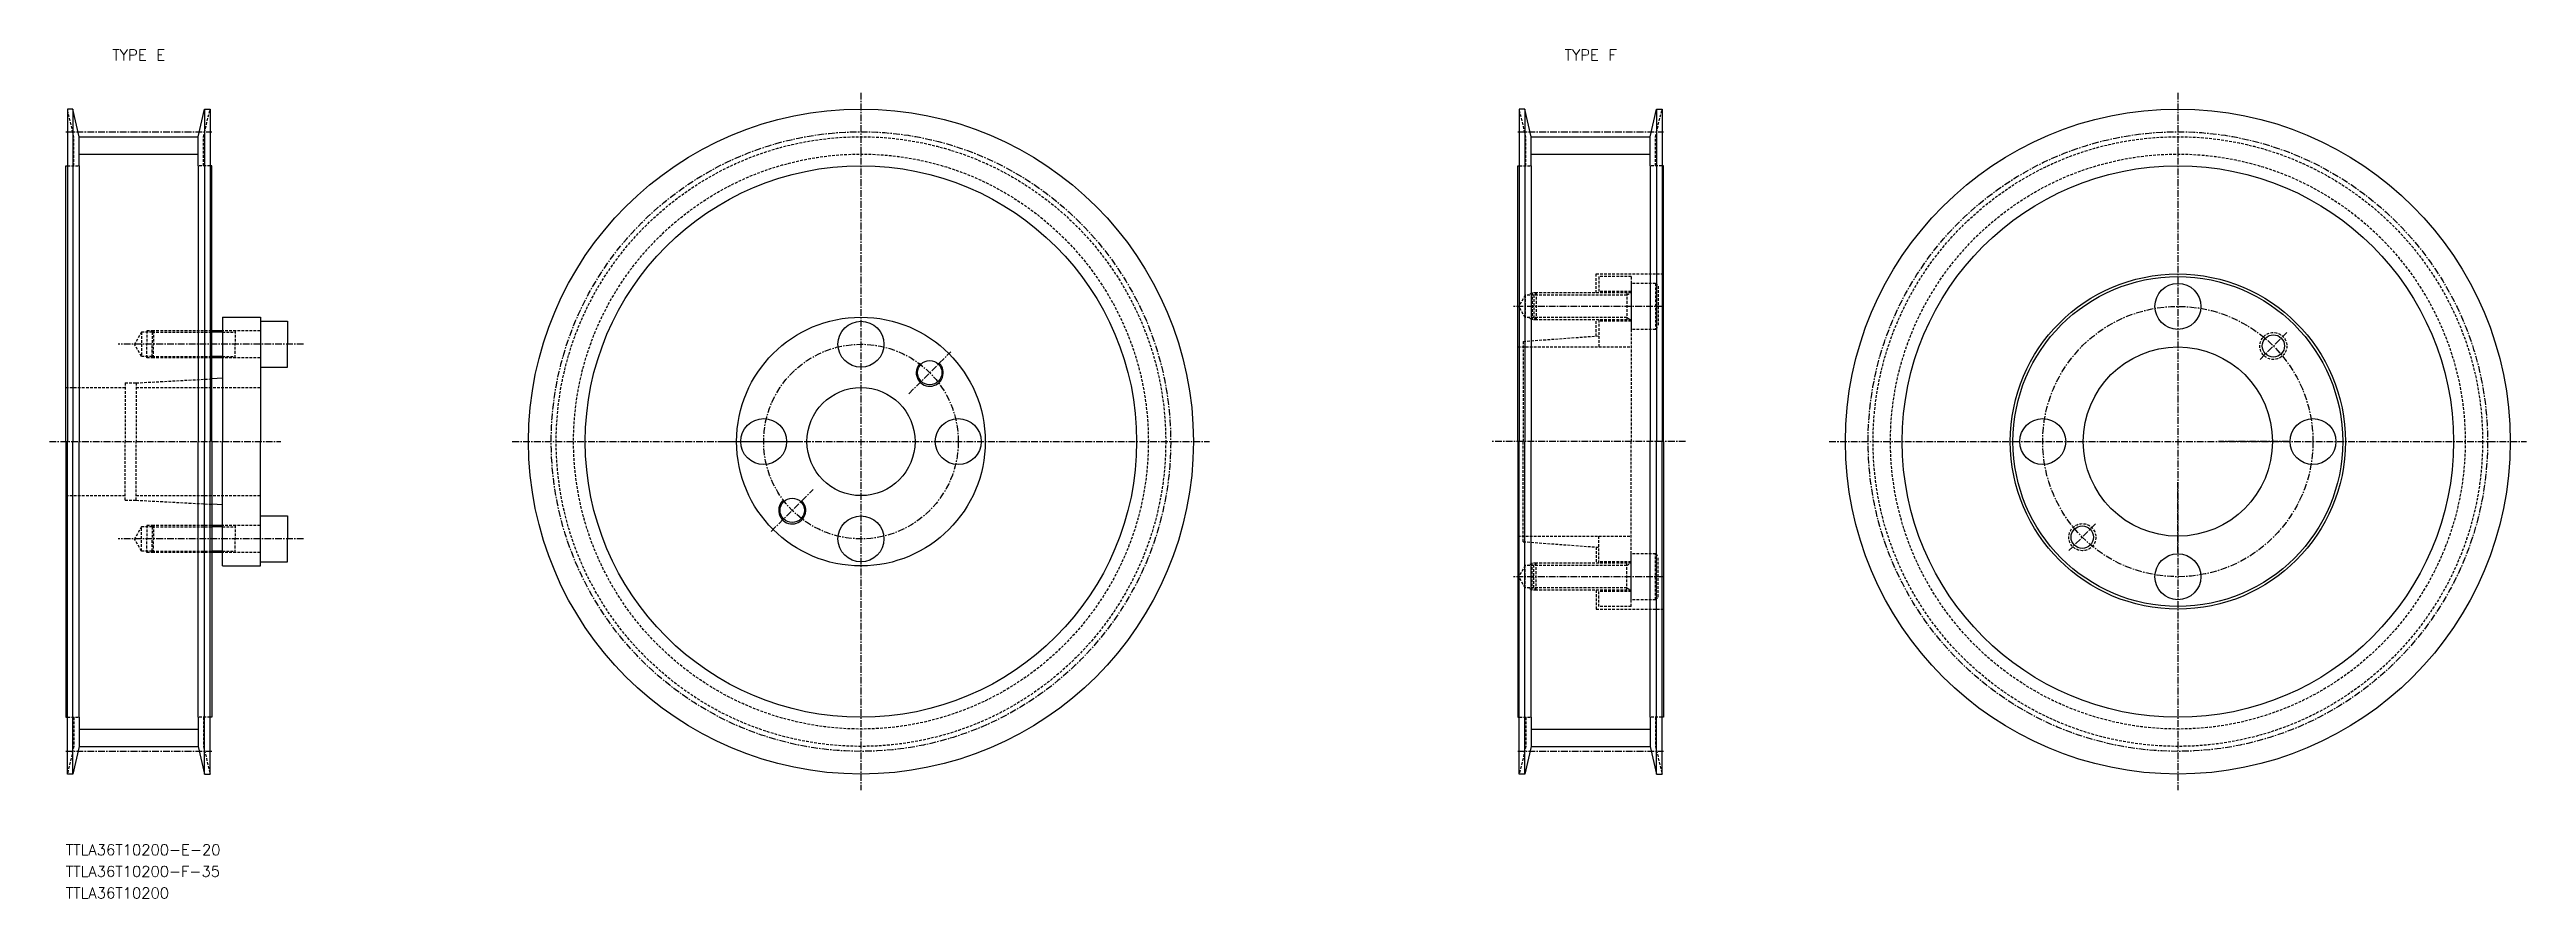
# Model space of a CAD drawing. Extents: x 6763 to 7221, y 28177 to 28334.
import ezdxf
from ezdxf.enums import TextEntityAlignment as Align

# ---------------------------------------------------------------- set-up
doc = ezdxf.new("R2010")
doc.units = 0
doc.linetypes.add('CENTER', pattern=[2, 1.25, -0.25, 0.25, -0.25])
doc.linetypes.add('DASHED', pattern=[0.75, 0.5, -0.25])
doc.layers.get('0').update_dxf_attribs({"linetype": 'CONTINUOUS'})
doc.layers.add('CENTER', color=1, linetype='CENTER')
doc.styles.add('MISUMI', font='txt.shx')

msp = doc.modelspace()

# ---------------------------------------------------------------- linework, layer by layer
at = {"color": 7, "linetype": 'CONTINUOUS'}
for p, q in [((6766.27, 28323.31), (6766.27, 28261.81)), ((6767.27, 28323.31), (6766.27, 28323.31)), ((6767.27, 28323.31), (6767.27, 28261.81)), ((6768.47, 28318.19), (6767.27, 28323.31)), ((6790.47, 28318.19), (6791.67, 28323.31)), ((6791.67, 28323.31), (6791.67, 28261.81)), ((6791.67, 28323.31), (6792.67, 28323.31)), ((6792.67, 28323.31), (6792.67, 28261.81)), ((7034.89, 28323.31), (7034.89, 28261.81)), ((7035.89, 28323.31), (7034.89, 28323.31)), ((7035.89, 28323.31), (7035.89, 28261.81)), ((7037.09, 28318.19), (7035.89, 28323.31)), ((7059.09, 28318.19), (7060.29, 28323.31)), ((7060.29, 28323.31), (7060.29, 28261.81)), ((7060.29, 28323.31), (7061.29, 28323.31)), ((7061.29, 28323.31), (7061.29, 28261.81)), ((6768.47, 28318.19), (6790.47, 28318.19)), ((6768.47, 28312.81), (6768.47, 28318.19)), ((6790.47, 28312.81), (6790.47, 28318.19)), ((7037.09, 28318.19), (7059.09, 28318.19)), ((7037.09, 28312.81), (7037.09, 28318.19)), ((7059.09, 28312.81), (7059.09, 28318.19)), ((6765.97, 28261.81), (6765.97, 28312.81)), ((6765.97, 28312.81), (6766.27, 28312.81)), ((6768.47, 28312.81), (6768.47, 28261.81)), ((6790.47, 28312.81), (6790.47, 28261.81)), ((6792.97, 28312.81), (6792.67, 28312.81)), ((6792.97, 28261.81), (6792.97, 28312.81)), ((7034.59, 28261.81), (7034.59, 28312.81)), ((7034.59, 28312.81), (7034.89, 28312.81)), ((7037.09, 28312.81), (7037.09, 28261.81)), ((7059.09, 28312.81), (7059.09, 28261.81)), ((7061.59, 28312.81), (7061.29, 28312.81)), ((7061.59, 28261.81), (7061.59, 28312.81)), ((6794.97, 28284.81), (6801.97, 28284.81)), ((6794.97, 28284.81), (6794.97, 28282.31)), ((6801.97, 28284.81), (6801.97, 28284.06)), ((6801.97, 28284.06), (6801.97, 28275.56)), ((6801.97, 28284.06), (6806.97, 28284.06)), ((6806.97, 28284.06), (6806.97, 28279.81)), ((6794.97, 28282.31), (6792.97, 28282.31)), ((6794.97, 28282.31), (6794.97, 28277.31)), ((6806.97, 28275.56), (6806.97, 28279.81)), ((6794.97, 28277.31), (6792.97, 28277.31)), ((6794.97, 28277.31), (6794.97, 28273.51)), ((6801.97, 28275.56), (6801.97, 28261.81)), ((6801.97, 28275.56), (6806.97, 28275.56)), ((6794.97, 28273.51), (6792.97, 28273.4)), ((6794.97, 28273.51), (6794.97, 28261.81)), ((6765.97, 28261.81), (6765.97, 28210.81)), ((6766.27, 28200.31), (6766.27, 28261.81)), ((6767.27, 28200.31), (6767.27, 28261.81)), ((6768.47, 28210.81), (6768.47, 28261.81)), ((6790.47, 28210.81), (6790.47, 28261.81)), ((6791.67, 28200.31), (6791.67, 28261.81)), ((6792.67, 28200.31), (6792.67, 28261.81)), ((6792.97, 28261.81), (6792.97, 28210.81)), ((6794.97, 28250.11), (6794.97, 28261.81)), ((6801.97, 28248.06), (6801.97, 28261.81)), ((7034.59, 28261.81), (7034.59, 28210.81)), ((7034.89, 28200.31), (7034.89, 28261.81)), ((7035.89, 28200.31), (7035.89, 28261.81)), ((7037.09, 28210.81), (7037.09, 28261.81)), ((7059.09, 28210.81), (7059.09, 28261.81)), ((7060.29, 28200.31), (7060.29, 28261.81)), ((7061.29, 28200.31), (7061.29, 28261.81)), ((7061.59, 28261.81), (7061.59, 28210.81)), ((6794.97, 28250.11), (6792.97, 28250.22)), ((6794.97, 28246.31), (6792.97, 28246.31)), ((6794.97, 28246.31), (6794.97, 28250.11)), ((6794.97, 28241.31), (6794.97, 28246.31)), ((6801.97, 28239.56), (6801.97, 28248.06)), ((6801.97, 28248.06), (6806.97, 28248.06)), ((6806.97, 28248.06), (6806.97, 28243.81)), ((6806.97, 28239.56), (6806.97, 28243.81)), ((6794.97, 28241.31), (6792.97, 28241.31)), ((6794.97, 28238.81), (6794.97, 28241.31)), ((6794.97, 28238.81), (6801.97, 28238.81)), ((6801.97, 28239.56), (6806.97, 28239.56)), ((6801.97, 28238.81), (6801.97, 28239.56)), ((6765.97, 28210.81), (6766.27, 28210.81)), ((6768.47, 28210.81), (6768.47, 28205.44)), ((6790.47, 28210.81), (6790.47, 28205.44)), ((6792.97, 28210.81), (6792.67, 28210.81)), ((7034.59, 28210.81), (7034.89, 28210.81)), ((7037.09, 28210.81), (7037.09, 28205.44)), ((7059.09, 28210.81), (7059.09, 28205.44)), ((7061.59, 28210.81), (7061.29, 28210.81)), ((6768.47, 28205.44), (6767.27, 28200.31)), ((6768.47, 28205.44), (6790.47, 28205.44)), ((6790.47, 28205.44), (6791.67, 28200.31)), ((7037.09, 28205.44), (7035.89, 28200.31)), ((7037.09, 28205.44), (7059.09, 28205.44)), ((7059.09, 28205.44), (7060.29, 28200.31)), ((6767.27, 28200.31), (6766.27, 28200.31)), ((6791.67, 28200.31), (6792.67, 28200.31)), ((7035.89, 28200.31), (7034.89, 28200.31)), ((7060.29, 28200.31), (7061.29, 28200.31))]:
    msp.add_line(p, q, dxfattribs=at)
at = {"color": 3, "linetype": 'DASHED'}
for p, q in [((6767.47, 28318.19), (6766.27, 28323.31)), ((6791.47, 28318.19), (6792.67, 28323.31)), ((7036.09, 28318.19), (7034.89, 28323.31)), ((7060.09, 28318.19), (7061.29, 28323.31)), ((6767.47, 28312.81), (6767.47, 28318.19)), ((6791.47, 28312.81), (6791.47, 28318.19)), ((7036.09, 28312.81), (7036.09, 28318.19)), ((7060.09, 28312.81), (7060.09, 28318.19)), ((6766.27, 28312.81), (6768.47, 28312.81)), ((6792.67, 28312.81), (6790.47, 28312.81)), ((7034.89, 28312.81), (7037.09, 28312.81)), ((7061.29, 28312.81), (7059.09, 28312.81)), ((7049.09, 28292.81), (7061.59, 28292.81)), ((7049.09, 28289.31), (7049.09, 28292.81)), ((7055.59, 28292.31), (7049.59, 28292.31)), ((7049.59, 28292.31), (7049.59, 28289.31)), ((7055.59, 28292.31), (7055.59, 28261.81)), ((7036, 28288.88), (7034.81, 28286.81)), ((7037.59, 28288.88), (7036, 28288.88)), ((7036, 28288.88), (7036, 28284.74)), ((7037.24, 28289.31), (7036.49, 28288.88)), ((7038.02, 28289.31), (7037.24, 28289.31)), ((7037.24, 28289.31), (7037.24, 28284.31)), ((7038.02, 28289.31), (7037.59, 28288.88)), ((7054.79, 28288.88), (7037.59, 28288.88)), ((7037.59, 28288.88), (7037.59, 28284.74)), ((7055.59, 28289.31), (7038.02, 28289.31)), ((7038.02, 28289.31), (7038.02, 28284.31)), ((7055.59, 28289.56), (7049.59, 28289.56)), ((7054.79, 28289.31), (7054.79, 28284.31)), ((7054.79, 28288.88), (7055.54, 28289.31)), ((7060.09, 28291.06), (7055.59, 28291.06)), ((7055.59, 28291.06), (7055.59, 28282.56)), ((7060.09, 28291.06), (7060.09, 28282.56)), ((7060.09, 28291.06), (7060.59, 28290.56)), ((7060.59, 28290.56), (7060.59, 28283.06)), ((7036, 28284.74), (7034.81, 28286.81)), ((7037.59, 28284.74), (7036, 28284.74)), ((7037.24, 28284.31), (7036.49, 28284.74)), ((7038.02, 28284.31), (7037.24, 28284.31)), ((7054.79, 28284.74), (7037.59, 28284.74)), ((7038.02, 28284.31), (7037.59, 28284.74)), ((7055.59, 28284.31), (7038.02, 28284.31)), ((7049.09, 28281.32), (7049.09, 28284.31)), ((7049.59, 28284.31), (7049.59, 28279.31)), ((7055.59, 28284.06), (7049.59, 28284.06)), ((7054.79, 28284.74), (7055.54, 28284.31)), ((7060.09, 28282.56), (7060.59, 28283.06)), ((6779.97, 28282.06), (6778.67, 28279.81)), ((6779.97, 28277.56), (6778.67, 28279.81)), ((6779.97, 28282.06), (6779.97, 28277.56)), ((6781.97, 28282.06), (6779.97, 28282.06)), ((6780.97, 28282.31), (6780.97, 28279.81)), ((6782.22, 28282.31), (6780.97, 28282.31)), ((6780.97, 28277.31), (6780.97, 28279.81)), ((6782.22, 28282.31), (6781.97, 28282.06)), ((6781.97, 28282.06), (6781.97, 28279.81)), ((6781.97, 28282.06), (6792.97, 28282.06)), ((6781.97, 28277.56), (6781.97, 28279.81)), ((6782.22, 28282.31), (6782.22, 28279.81)), ((6792.97, 28282.31), (6782.22, 28282.31)), ((6782.22, 28277.31), (6782.22, 28279.81)), ((6801.97, 28282.31), (6794.97, 28282.31)), ((6794.97, 28282.06), (6797.3, 28282.06)), ((6797.3, 28282.31), (6797.3, 28279.81)), ((6797.3, 28277.31), (6797.3, 28279.81)), ((7034.59, 28279.31), (7055.59, 28279.31)), ((7035.59, 28280.34), (7049.59, 28281.36)), ((7035.59, 28280.34), (7035.59, 28261.81)), ((7060.09, 28282.56), (7055.59, 28282.56)), ((6781.97, 28277.56), (6779.97, 28277.56)), ((6782.22, 28277.31), (6780.97, 28277.31)), ((6781.97, 28277.56), (6792.97, 28277.56)), ((6782.22, 28277.31), (6781.97, 28277.56)), ((6792.97, 28277.31), (6782.22, 28277.31)), ((6794.97, 28277.56), (6797.3, 28277.56)), ((6801.97, 28277.31), (6794.97, 28277.31)), ((6765.97, 28271.81), (6776.97, 28271.81)), ((6776.97, 28272.66), (6776.97, 28261.81)), ((6776.97, 28272.66), (6778.97, 28272.66)), ((6778.97, 28272.66), (6792.97, 28273.4)), ((6778.97, 28272.66), (6778.97, 28261.81)), ((6778.97, 28271.81), (6801.97, 28271.81)), ((6776.97, 28250.96), (6776.97, 28261.81)), ((6778.97, 28250.96), (6778.97, 28261.81)), ((7035.59, 28243.29), (7035.59, 28261.81)), ((7055.59, 28231.31), (7055.59, 28261.81)), ((6765.97, 28251.81), (6776.97, 28251.81)), ((6776.97, 28250.96), (6778.97, 28250.96)), ((6778.97, 28251.81), (6801.97, 28251.81)), ((6778.97, 28250.96), (6792.97, 28250.22)), ((6780.97, 28246.31), (6780.97, 28243.81)), ((6782.22, 28246.31), (6780.97, 28246.31)), ((6782.22, 28246.31), (6781.97, 28246.06)), ((6782.22, 28246.31), (6782.22, 28243.81)), ((6792.97, 28246.31), (6782.22, 28246.31)), ((6801.97, 28246.31), (6794.97, 28246.31)), ((6797.3, 28246.31), (6797.3, 28243.81)), ((6779.97, 28246.06), (6778.67, 28243.81)), ((6779.97, 28241.56), (6778.67, 28243.81)), ((6781.97, 28246.06), (6779.97, 28246.06)), ((6779.97, 28241.56), (6779.97, 28246.06)), ((6780.97, 28241.31), (6780.97, 28243.81)), ((6781.97, 28246.06), (6781.97, 28243.81)), ((6781.97, 28246.06), (6792.97, 28246.06)), ((6781.97, 28241.56), (6781.97, 28243.81)), ((6782.22, 28241.31), (6782.22, 28243.81)), ((6794.97, 28246.06), (6797.3, 28246.06)), ((6797.3, 28241.31), (6797.3, 28243.81)), ((7034.59, 28244.31), (7055.59, 28244.31)), ((7035.59, 28243.29), (7049.59, 28242.26)), ((7049.09, 28242.3), (7049.09, 28239.31)), ((7049.59, 28239.31), (7049.59, 28244.31)), ((6781.97, 28241.56), (6779.97, 28241.56)), ((6782.22, 28241.31), (6780.97, 28241.31)), ((6781.97, 28241.56), (6792.97, 28241.56)), ((6782.22, 28241.31), (6781.97, 28241.56)), ((6792.97, 28241.31), (6782.22, 28241.31)), ((6794.97, 28241.56), (6797.3, 28241.56)), ((6801.97, 28241.31), (6794.97, 28241.31)), ((7036, 28238.88), (7034.81, 28236.81)), ((7036, 28234.74), (7036, 28238.88)), ((7037.59, 28238.88), (7036, 28238.88)), ((7037.24, 28239.31), (7036.49, 28238.88)), ((7038.02, 28239.31), (7037.24, 28239.31)), ((7037.24, 28234.31), (7037.24, 28239.31)), ((7038.02, 28239.31), (7037.59, 28238.88)), ((7054.79, 28238.88), (7037.59, 28238.88)), ((7037.59, 28234.74), (7037.59, 28238.88)), ((7055.59, 28239.31), (7038.02, 28239.31)), ((7038.02, 28234.31), (7038.02, 28239.31)), ((7055.59, 28239.56), (7049.59, 28239.56)), ((7054.79, 28234.31), (7054.79, 28239.31)), ((7054.79, 28238.88), (7055.54, 28239.31)), ((7060.09, 28241.06), (7055.59, 28241.06)), ((7055.59, 28232.56), (7055.59, 28241.06)), ((7060.09, 28232.56), (7060.09, 28241.06)), ((7060.09, 28241.06), (7060.59, 28240.56)), ((7060.59, 28233.06), (7060.59, 28240.56)), ((7036, 28234.74), (7034.81, 28236.81)), ((7037.59, 28234.74), (7036, 28234.74)), ((7037.24, 28234.31), (7036.49, 28234.74)), ((7038.02, 28234.31), (7037.24, 28234.31)), ((7054.79, 28234.74), (7037.59, 28234.74)), ((7038.02, 28234.31), (7037.59, 28234.74)), ((7055.59, 28234.31), (7038.02, 28234.31)), ((7049.09, 28234.31), (7049.09, 28230.81)), ((7049.59, 28231.31), (7049.59, 28234.31)), ((7055.59, 28234.06), (7049.59, 28234.06)), ((7054.79, 28234.74), (7055.54, 28234.31)), ((7060.09, 28232.56), (7055.59, 28232.56)), ((7060.09, 28232.56), (7060.59, 28233.06)), ((7049.09, 28230.81), (7061.59, 28230.81)), ((7055.59, 28231.31), (7049.59, 28231.31)), ((6766.27, 28210.81), (6768.47, 28210.81)), ((6767.47, 28210.81), (6767.47, 28205.44)), ((6792.67, 28210.81), (6790.47, 28210.81)), ((6791.47, 28210.81), (6791.47, 28205.44)), ((7034.89, 28210.81), (7037.09, 28210.81)), ((7036.09, 28210.81), (7036.09, 28205.44)), ((7061.29, 28210.81), (7059.09, 28210.81)), ((7060.09, 28210.81), (7060.09, 28205.44)), ((6767.47, 28205.44), (6766.27, 28200.31)), ((6791.47, 28205.44), (6792.67, 28200.31)), ((7036.09, 28205.44), (7034.89, 28200.31)), ((7060.09, 28205.44), (7061.29, 28200.31))]:
    msp.add_line(p, q, dxfattribs=at)
at = {"color": 3, "linetype": 'CONTINUOUS'}
for p, q in [((6768.47, 28314.99), (6790.47, 28314.99)), ((7037.09, 28314.99), (7059.09, 28314.99)), ((6768.47, 28208.64), (6790.47, 28208.64)), ((7037.09, 28208.64), (7059.09, 28208.64))]:
    msp.add_line(p, q, dxfattribs=at)
at = {"color": 3}
for p, q in [((6794.97, 28282.06), (6792.97, 28282.06)), ((6794.97, 28277.56), (6792.97, 28277.56)), ((6794.97, 28246.06), (6792.97, 28246.06)), ((6794.97, 28241.56), (6792.97, 28241.56))]:
    msp.add_line(p, q, dxfattribs=at)
at = {"color": 7, "linetype": 'CONTINUOUS'}
for centre, radius in [((6913.09, 28261.81), 61.5), ((7156.72, 28261.81), 61.5), ((6913.09, 28261.81), 51), ((7156.72, 28261.81), 51), ((7156.72, 28261.81), 31), ((7156.72, 28261.81), 30.5), ((7156.72, 28286.81), 4.25), ((6913.09, 28261.81), 23), ((6913.09, 28261.81), 23), ((6913.09, 28279.81), 4.25), ((7156.72, 28261.81), 17.5), ((7174.39, 28279.49), 2.07), ((6925.82, 28274.54), 2.25), ((6913.09, 28261.81), 10), ((6895.09, 28261.81), 4.25), ((6931.09, 28261.81), 4.25), ((7131.72, 28261.81), 4.25), ((7181.72, 28261.81), 4.25), ((6900.37, 28249.08), 2.25), ((6913.09, 28243.81), 4.25), ((7139.04, 28244.13), 2.07), ((7156.72, 28236.81), 4.25)]:
    msp.add_circle(centre, radius, dxfattribs=at)
at = {"color": 3, "linetype": 'DASHED'}
for centre, radius in [((6913.09, 28261.81), 56.38), ((6913.09, 28261.81), 53.17), ((7156.72, 28261.81), 56.38), ((7156.72, 28261.81), 53.17), ((7174.39, 28279.49), 2.5), ((7139.04, 28244.13), 2.5)]:
    msp.add_circle(centre, radius, dxfattribs=at)
at = {"color": 3, "linetype": 'CONTINUOUS'}
for centre in [(6925.82, 28274.54), (6900.37, 28249.08)]:
    msp.add_arc(centre, 2.5, 135, 47, dxfattribs=at)
at = {"layer": 'CENTER', "color": 1, "linetype": 'CENTER'}
for p, q in [((6913.09, 28326.31), (6913.09, 28197.31)), ((7156.72, 28326.31), (7156.72, 28197.31)), ((6765.97, 28319.11), (6792.97, 28319.11)), ((7034.59, 28319.11), (7061.59, 28319.11)), ((7061.59, 28286.81), (7033.66, 28286.81)), ((6809.97, 28279.81), (6775.67, 28279.81)), ((6921.93, 28270.65), (6929.71, 28278.43)), ((7156.72, 28282.31), (7156.72, 28269.31)), ((7171.92, 28277.01), (7176.87, 28281.96)), ((6762.97, 28261.81), (6805.75, 28261.81)), ((6848.59, 28261.81), (6977.59, 28261.81)), ((6887.84, 28261.81), (6902.34, 28261.81)), ((7065.64, 28261.81), (7029.67, 28261.81)), ((7092.22, 28261.81), (7221.22, 28261.81)), ((7136.22, 28261.81), (7149.22, 28261.81)), ((7177.22, 28261.81), (7164.22, 28261.81)), ((6896.48, 28245.19), (6904.25, 28252.97)), ((7156.72, 28241.31), (7156.72, 28254.31)), ((7141.51, 28246.61), (7136.56, 28241.66)), ((6809.97, 28243.81), (6775.67, 28243.81)), ((7061.59, 28236.81), (7033.66, 28236.81)), ((6765.97, 28204.52), (6792.97, 28204.52)), ((7034.59, 28204.52), (7061.59, 28204.52))]:
    msp.add_line(p, q, dxfattribs=at)
for centre, radius in [((6913.09, 28261.81), 57.3), ((7156.72, 28261.81), 57.3), ((7156.72, 28261.81), 25), ((6913.09, 28261.81), 18)]:
    msp.add_circle(centre, radius, dxfattribs=at)

# ---------------------------------------------------------------- texts
at = {"color": 7, "linetype": 'CONTINUOUS', "style": 'MISUMI'}
for s, p in [('TYPE E', (6779.47, 28333.31)), ('TYPE F', (7048.09, 28333.31))]:
    msp.add_text(s, height=2, dxfattribs=at).set_placement(p, align=Align.MIDDLE_CENTER)
for s, p in [('TTLA36T10200-E-20', (6765.97, 28185.31)), ('TTLA36T10200-F-35', (6765.97, 28181.31)), ('TTLA36T10200', (6765.97, 28177.31))]:
    msp.add_text(s, height=2, dxfattribs=at).set_placement(p)

doc.saveas('drawing.dxf')
